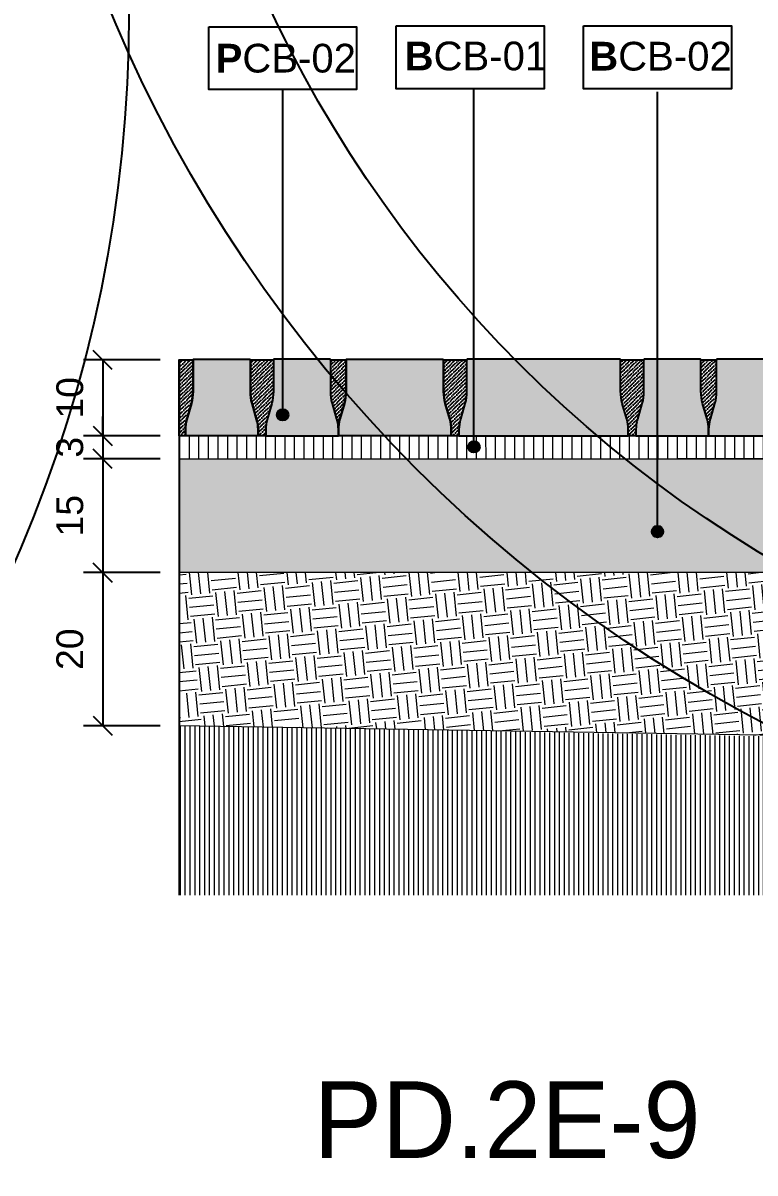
# Model space of a CAD drawing. Header units: metres. Extents: x -325 to 301, y -147 to 149.
# Drawn here: x 36.089 to 37.046, y 73.475 to 74.978 of the extents above; entities that cross this region are included whole.
import ezdxf

# ---------------------------------------------------------------- set-up
doc = ezdxf.new("R2010")
doc.units = ezdxf.units.M
doc.layers.get('Defpoints').update_dxf_attribs({"lineweight": 13})
doc.layers.add('-aux', color=50, linetype='Continuous', plot=False)
doc.layers.add('-AUX_MON', color=3, linetype='Continuous', plot=False)
doc.layers.add('0-TX-1_25', color=7, linetype='Continuous', true_color=0x3f4f7f)
doc.layers.add('EIT_3 TR sorra', color=7, linetype='Continuous', true_color=0xd8ceb0)
for name, color, linetype, lineweight, true_color in [('03-TR-Paviment_05_Open Joint Precast Pavements', 7, 'Continuous', 5, 0xb3b3b3), ('3-TR sorra granitica', 7, 'Continuous', 0, 0xf2dac9), ('3-TR tot_u', 7, 'Continuous', 5, 0x787878)]:
    doc.layers.add(name, color=color, linetype=linetype, lineweight=lineweight, true_color=true_color)
for name, color, linetype, lineweight in [('1-CM', 7, 'Continuous', 0), ('3-TR Seleccionat', 44, 'Continuous', 0), ('3-TR Tot-u', 37, 'Continuous', 0)]:
    doc.layers.add(name, color=color, linetype=linetype, lineweight=lineweight)
for name, color, linetype in [('1-L- kodolé', 7, 'Continuous'), ('1-SECCIÓ', 1, 'Continuous'), ('A-KEYPLAN_HATCH', 7, 'Continuous'), ('A_TEXT_2', 7, 'Continuous')]:
    doc.layers.add(name, color=color, linetype=linetype)
doc.styles.get("Standard").update_dxf_attribs({"font": 'arial.ttf'})
doc.styles.add('x-llegenda materials$0$ENGRAVERS', font='TT0586M.TTF')
doc.dimstyles.new('ISO-25', dxfattribs={"dimtxt": 0.1, "dimasz": 0.1, "dimexe": 0.1, "dimexo": 0.1, "dimgap": 0.1, "dimtad": 1, "dimdec": 0, "dimlfac": 100, "dimzin": 9, "dimtxsty": 'Standard', "dimblk": 'OBLIQUE', "dimcen": 0.1, "dimadec": 0, "dimazin": 0, "dimtfac": 1, "dimtdec": 0, "dimtmove": 0, "dimatfit": 3, "dimldrblk": 'OBLIQUE', "dimfxl": 1, "dimarcsym": 0})
pattern_1 = [(44.44704254352422, (7.735695551740449, 4.214092888920604), (0.001874050511207277, 0.006619192748027979), [0.008532812500000065, -0.001706562500000014, 0, -0.001706562500000014])]

# ---------------------------------------------------------------- blocks, each defined once
blk = doc.blocks.new('hatch keyplan 2')
at = {"layer": 'A-KEYPLAN_HATCH'}
blk.add_lwpolyline([(0, 0.005476596624248486), (0.012874798693294, 0.005476596623793739), (0.012874798693294, -2.273736754432321e-13), (0, 0)], close=True, dxfattribs=at)
blk = doc.blocks.new('hatch keyplan')
at = {"layer": 'A-KEYPLAN_HATCH'}
blk.add_blockref('hatch keyplan 2', (1.430579833341536, 0.8521467901477053), dxfattribs=at)
blk = doc.blocks.new('PCB03')
at = {"layer": 'A-KEYPLAN_HATCH'}
blk.add_blockref('hatch keyplan', (-1.42957983326266, -0.8521467901535917), dxfattribs=at)
at = {"layer": 'A_TEXT_2', "insert": (0.0002022692309803231, 0.0039881901570753), "char_height": 0.0025, "attachment_point": 1}
blk.add_mtext_dynamic_manual_height_columns('\\pi0.00139;{\\fArial|b1|i0|c0|p34;P}CB-02', width=0.01456192034901793, gutter_width=0.015, heights=[0], dxfattribs=at)
blk = doc.blocks.new('B-CB01')
at = {"layer": 'A-KEYPLAN_HATCH'}
blk.add_blockref('hatch keyplan', (-1.430579833341536, -0.8521467901477052), dxfattribs=at)
at = {"layer": 'A_TEXT_2', "insert": (-0.0007977308478921419, 0.004105509799023688), "char_height": 0.0025, "attachment_point": 1}
blk.add_mtext_dynamic_manual_height_columns('\\pi0.00152;{\\fArial|b1|i0|c0|p34;B}CB-01', width=0.01456192034901793, gutter_width=0.015, heights=[0], dxfattribs=at)
blk = doc.blocks.new('B-CB02')
at = {"layer": 'A-KEYPLAN_HATCH'}
blk.add_blockref('hatch keyplan', (-1.430579833341536, -0.8521467901477053), dxfattribs=at)
at = {"layer": 'A_TEXT_2', "insert": (-0.0007977308478888112, 0.004087061300781514), "char_height": 0.0025, "attachment_point": 1}
blk.add_mtext_dynamic_manual_height_columns('\\pi0.00129;{\\fArial|b1|i0|c0|p34;B}CB-02', width=0.01456192034901793, gutter_width=0.015, heights=[0], dxfattribs=at)
blk = doc.blocks.new('_Oblique')
at = {"color": 0, "lineweight": -2}
blk.add_line((-0.499999999995058, -0.4999999998130015), (0.500000000028669, 0.500000000163238), dxfattribs=at)
blk = doc.blocks.new('*D1072')
at = {"layer": '0-TX-1_25', "color": 0, "lineweight": -2, "transparency": 16777216}
for p, q in [((36.26846497968971, 74.53733701247732), (36.16852326435864, 74.53733701247732)), ((36.19352326435864, 74.53733701247732), (36.19352326435864, 74.43828556984066)), ((36.26846497968971, 74.43828556984066), (36.16852326435864, 74.43828556984066))]:
    blk.add_line(p, q, dxfattribs=at)
at = {"layer": 'Defpoints', "color": 0, "transparency": 16777216}
for p in [(36.29346497968971, 74.53733701247732), (36.19352326435864, 74.43828556984066), (36.29346497968971, 74.43828556984066)]:
    blk.add_point(p, dxfattribs=at)
at = {"layer": '0-TX-1_25', "color": 0, "lineweight": -2, "transparency": 16777216, "xscale": 0.025, "yscale": 0.025, "zscale": 0.025}
for p, rotation in [((36.19352326435864, 74.53733701247732), 90), ((36.19352326435864, 74.43828556984066), 270)]:
    blk.add_blockref('_Oblique', p, dxfattribs=dict(at, rotation=rotation))
at = {"layer": '0-TX-1_25', "color": 0, "transparency": 16777216, "insert": (36.15065320978839, 74.48781129115896), "char_height": 0.035, "attachment_point": 5, "rotation": 90}
blk.add_mtext('10', dxfattribs=at)
blk = doc.blocks.new('*D1073')
at = {"layer": '0-TX-1_25', "color": 0, "lineweight": -2, "transparency": 16777216}
for p, q in [((36.19352326435817, 74.43828556984066), (36.19352326435817, 74.46328556984066)), ((36.26846497968971, 74.43828556984066), (36.16852326435817, 74.43828556984066)), ((36.19352326435817, 74.43828556984066), (36.19352326435817, 74.40820807868556)), ((36.26846497968971, 74.40820807868556), (36.16852326435817, 74.40820807868556)), ((36.19352326435817, 74.40820807868556), (36.19352326435817, 74.38320807868556))]:
    blk.add_line(p, q, dxfattribs=at)
at = {"layer": 'Defpoints', "color": 0, "transparency": 16777216}
for p in [(36.29346497968971, 74.43828556984066), (36.19352326435817, 74.40820807868556), (36.29346497968971, 74.40820807868556)]:
    blk.add_point(p, dxfattribs=at)
at = {"layer": '0-TX-1_25', "color": 0, "lineweight": -2, "transparency": 16777216, "xscale": 0.025, "yscale": 0.025, "zscale": 0.025}
for p, rotation in [((36.19352326435817, 74.43828556984066), 270), ((36.19352326435817, 74.40820807868556), 90)]:
    blk.add_blockref('_Oblique', p, dxfattribs=dict(at, rotation=rotation))
at = {"layer": '0-TX-1_25', "color": 0, "transparency": 16777216, "insert": (36.15064127254372, 74.42324682426309), "char_height": 0.035, "attachment_point": 5, "rotation": 90}
blk.add_mtext('3', dxfattribs=at)
blk = doc.blocks.new('*D1075')
at = {"layer": '0-TX-1_25', "color": 0, "lineweight": -2, "transparency": 16777216}
for p, q in [((36.26846497968971, 74.40820807868556), (36.16852326435841, 74.40820807868556)), ((36.1935232643584, 74.40820807868556), (36.1935232643584, 74.2594180889625)), ((36.26846497968971, 74.2594180889625), (36.16852326435841, 74.2594180889625))]:
    blk.add_line(p, q, dxfattribs=at)
at = {"layer": 'Defpoints', "color": 0, "transparency": 16777216}
for p in [(36.29346497968971, 74.40820807868556), (36.1935232643584, 74.2594180889625), (36.29346497968971, 74.2594180889625)]:
    blk.add_point(p, dxfattribs=at)
at = {"layer": '0-TX-1_25', "color": 0, "lineweight": -2, "transparency": 16777216, "xscale": 0.025, "yscale": 0.025, "zscale": 0.025}
for p, rotation in [((36.1935232643584, 74.40820807868556), 90), ((36.1935232643584, 74.2594180889625), 270)]:
    blk.add_blockref('_Oblique', p, dxfattribs=dict(at, rotation=rotation))
at = {"layer": '0-TX-1_25', "color": 0, "transparency": 16777216, "insert": (36.15065320978816, 74.333813083824), "char_height": 0.035, "attachment_point": 5, "rotation": 90}
blk.add_mtext('15', dxfattribs=at)
blk = doc.blocks.new('*D1076')
at = {"layer": '0-TX-1_25', "color": 0, "lineweight": -2, "transparency": 16777216}
for p, q in [((36.26846497968971, 74.2594180889625), (36.16852326435842, 74.2594180889625)), ((36.19352326435842, 74.2594180889625), (36.19352326435842, 74.0594180889625)), ((36.26846497968971, 74.0594180889625), (36.16852326435842, 74.0594180889625))]:
    blk.add_line(p, q, dxfattribs=at)
at = {"layer": 'Defpoints', "color": 0, "transparency": 16777216}
for p in [(36.29346497968971, 74.2594180889625), (36.19352326435842, 74.0594180889625), (36.29346497968971, 74.0594180889625)]:
    blk.add_point(p, dxfattribs=at)
at = {"layer": '0-TX-1_25', "color": 0, "lineweight": -2, "transparency": 16777216, "xscale": 0.025, "yscale": 0.025, "zscale": 0.025}
for p, rotation in [((36.19352326435842, 74.2594180889625), 90), ((36.19352326435842, 74.0594180889625), 270)]:
    blk.add_blockref('_Oblique', p, dxfattribs=dict(at, rotation=rotation))
at = {"layer": '0-TX-1_25', "color": 0, "transparency": 16777216, "insert": (36.15065320978817, 74.15941808896247), "char_height": 0.035, "attachment_point": 5, "rotation": 90}
blk.add_mtext('20', dxfattribs=at)
blk = doc.blocks.new('POINT')
at = {"layer": '0-TX-1_25'}
h = blk.add_hatch(dxfattribs=at)
h.set_pattern_fill('ANGLE', color=256)
h.set_pattern_definition([(0, (-83.74681484067048, -12.72584030761209), (0, 6.985), [5.08, -1.905]), (90, (-83.74681484067048, -12.72584030761209), (-6.985, 4.277078946022131e-16), [5.08, -1.905])])
edge = h.paths.add_edge_path()
edge.add_arc((0, 0), 0.0075, 0, 360)
h = blk.add_hatch(color=256, dxfattribs=at)
h.dxf.hatch_style = 1
edge = h.paths.add_edge_path()
edge.add_arc((0, 0), 0.0075, 0, 360)
blk.add_circle((0, 0), 0.0075, dxfattribs=at)

msp = doc.modelspace()

# ---------------------------------------------------------------- hatches: boundary and pattern name
at = {"layer": '03-TR-Paviment_05_Open Joint Precast Pavements'}
h = msp.add_hatch(color=256, dxfattribs=at)
h.dxf.hatch_style = 1
edge = h.paths.add_edge_path()
edge.add_line((36.3014543672374, 74.43818310647346), (36.30145229309756, 74.44637888782565))
edge.add_arc((36.3498698477296, 74.44639113965488), 0.04841755618217186, 164.0154792946218, 180.014498421011, ccw=False)
edge.add_line((36.30332430172631, 74.45972425234132), (36.30926569488172, 74.48046549091872))
edge.add_arc((36.25433053648295, 74.49620183649084), 0.05714459029745506, 344.0154764084515, 360.0144955347339)
edge.add_line((36.31147512495159, 74.49621629377533), (36.31146471954745, 74.53734156672228))
edge.add_line((36.31146471954745, 74.53734156672228), (36.31226192559198, 74.5373417693605))
edge.add_line((36.31226192559198, 74.5373417693605), (36.31226171109468, 74.53818584607474))
edge.add_line((36.31226171109468, 74.53818584607474), (36.38555950412267, 74.53820439075066))
edge.add_line((36.38555950412267, 74.53820439075066), (36.38555971582637, 74.53736031263874))
edge.add_line((36.38555971582637, 74.53736031263874), (36.38635692140453, 74.5373605180708))
edge.add_line((36.38635692140453, 74.5373605180708), (36.38636732634372, 74.49623524232977))
edge.add_arc((36.44351191315495, 74.49624970241275), 0.05714458864074345, 180.0144983410451, 196.013517467327)
edge.add_line((36.38858472658023, 74.4804855600033), (36.39453661429243, 74.45974732737169))
edge.add_arc((36.34799782079718, 74.44639066605362), 0.04841755571648563, 0.014491300316819888, 16.01351042670592, ccw=False)
edge.add_line((36.39641537496505, 74.44640291186542), (36.39641744863842, 74.43820713377275))
edge.add_line((36.39641744863842, 74.43820713377275), (36.3014543672374, 74.43818310647346))
h = msp.add_hatch(color=256, dxfattribs=at)
h.dxf.hatch_style = 1
edge = h.paths.add_edge_path()
edge.add_line((36.50138053089282, 74.43823369124492), (36.50137845721898, 74.44642947120022))
edge.add_arc((36.45296089904009, 74.44641722088267), 0.04841755972864095, 0.01449663107597601, 16.01351575746422)
edge.add_line((36.49949969514912, 74.45977388763748), (36.49354780836922, 74.48051211654402))
edge.add_arc((36.54847499849065, 74.49627625776343), 0.05714459172152886, 180.0144962131547, 196.0135153394374, ccw=False)
edge.add_line((36.4913304085981, 74.49626179980194), (36.49132000226252, 74.53738707321429))
edge.add_line((36.49132000226252, 74.53738707321429), (36.49052279761475, 74.53738687150775))
edge.add_line((36.49052279761475, 74.53738687150775), (36.49052258358335, 74.53823094729078))
edge.add_line((36.49052258358335, 74.53823094729078), (36.41722479195233, 74.53821240261522))
edge.add_line((36.41722479195233, 74.53821240261522), (36.41722500551843, 74.5373683254351))
edge.add_line((36.41722500551843, 74.5373683254351), (36.41642780040429, 74.5373681265224))
edge.add_line((36.41642780040429, 74.5373681265224), (36.41643820534346, 74.49624285078137))
edge.add_arc((36.35929362207821, 74.49622839253986), 0.05714458509429633, -15.984522630680374, 0.01449649560169064, ccw=False)
edge.add_line((36.41422877573891, 74.48049204932185), (36.408287383516, 74.45975080608808))
edge.add_arc((36.45483292763006, 74.4464176919771), 0.04841755475827245, 164.0154770583981, 180.0144961847867)
edge.add_line((36.40641537442145, 74.44640544203794), (36.40641744902614, 74.43820966394553))
edge.add_line((36.40641744902614, 74.43820966394553), (36.50138053089282, 74.43823369124492))
h = msp.add_hatch(color=256, dxfattribs=at)
h.dxf.hatch_style = 1
edge = h.paths.add_edge_path()
edge.add_line((36.50138053089248, 74.4382336926419), (36.50137845721898, 74.44642947120022))
edge.add_arc((36.5497960090041, 74.44644171924948), 0.04841755333429823, 164.0154748223752, 180.014493948764, ccw=False)
edge.add_line((36.5032504667793, 74.45977483478481), (36.50919185853738, 74.48051607475884))
edge.add_arc((36.45425669612765, 74.49625241582525), 0.0571445929125616, 344.0154818588612, 360.0145009851438)
edge.add_line((36.51140128721003, 74.49626687854644), (36.51139088087468, 74.53739215102749))
edge.add_line((36.51139088087468, 74.53739215102749), (36.5121880883163, 74.53739235320039))
edge.add_line((36.5121880883163, 74.53739235320039), (36.51218787428453, 74.5382364303804))
edge.add_line((36.51218787428453, 74.5382364303804), (36.63801374196998, 74.53826826836016))
edge.add_line((36.63801374196998, 74.53826826836016), (36.63801395413956, 74.53742418931702))
edge.add_line((36.63801395413956, 74.53742418931702), (36.63881116018315, 74.53742439568053))
edge.add_line((36.63881116018315, 74.53742439568053), (36.6388215655879, 74.49629912040527))
edge.add_arc((36.6959661526314, 74.49631358214515), 0.05714458887344271, 180.0145000022703, 196.0135191285529)
edge.add_line((36.64103896629008, 74.48054943807895), (36.64699085260538, 74.4598112049813))
edge.add_arc((36.60045206027637, 74.44645453537954), 0.04841755688067414, 0.014501103312795749, 16.013520229701783, ccw=False)
edge.add_line((36.64886961560634, 74.44646678947562), (36.64887168881416, 74.43827101091718))
edge.add_line((36.64887168881416, 74.43827101091718), (36.50138053089248, 74.4382336926419))
h = msp.add_hatch(color=256, dxfattribs=at)
h.dxf.hatch_style = 1
edge = h.paths.add_edge_path()
edge.add_line((36.88017929972967, 74.43832953806495), (36.88017722698749, 74.4465253166235))
edge.add_arc((36.8317596704655, 74.44651306607362), 0.04841755807179939, 0.01449690649094548, 16.01351603287971)
edge.add_line((36.87829846491777, 74.45986973259508), (36.87234657720628, 74.48060796243273))
edge.add_arc((36.92727376875105, 74.49637210554198), 0.05714459361099046, 180.0144976407836, 196.0135167670652, ccw=False)
edge.add_line((36.87012917696941, 74.49635764615616), (36.87011877156527, 74.53748291910311))
edge.add_line((36.87011877156527, 74.53748291910311), (36.86932156645184, 74.53748271739646))
edge.add_line((36.86932156645184, 74.53748271739646), (36.8693213528861, 74.5383267931796))
edge.add_line((36.8693213528861, 74.5383267931796), (36.6697499099643, 74.53827629908996))
edge.add_line((36.6697499099643, 74.53827629908996), (36.66975012353041, 74.53743222190982))
edge.add_line((36.66975012353041, 74.53743222190982), (36.66895291795039, 74.53743202392835))
edge.add_line((36.66895291795039, 74.53743202392835), (36.66896332382078, 74.4963067486532))
edge.add_arc((36.61181873439518, 74.49629228616524), 0.05714459125573003, -15.984518374564516, 0.014500751718571792, ccw=False)
edge.add_line((36.66675389514803, 74.48055594533128), (36.66081250292509, 74.45981470209749))
edge.add_arc((36.70735804538226, 74.44648158821894), 0.04841755310144113, 164.0154767828823, 180.0144959092707)
edge.add_line((36.65894049383042, 74.44646933851303), (36.65894256750381, 74.43827356042037))
edge.add_line((36.65894256750381, 74.43827356042037), (36.88017929972967, 74.43832953806495))
h = msp.add_hatch(color=256, dxfattribs=at)
h.dxf.hatch_style = 1
edge = h.paths.add_edge_path()
edge.add_line((36.98514238151817, 74.43835609646831), (36.98514030924179, 74.44655187456134))
edge.add_arc((36.93672274751685, 74.4465396230518), 0.04841756327498768, 0.01449804056253988, 16.01351716695203)
edge.add_line((36.98326154670604, 74.4598962919298), (36.9773096585289, 74.4806345217673))
edge.add_arc((37.03223684391337, 74.4963986606301), 0.05714458651827638, 180.0144952522195, 196.0135143785029, ccw=False)
edge.add_line((36.97509225922382, 74.49638420362834), (36.97508185335399, 74.53750947657517))
edge.add_line((36.97508185335399, 74.53750947657517), (36.97428464824034, 74.5375092757998))
edge.add_line((36.97428464824034, 74.5375092757998), (36.9742844356059, 74.53835335158321))
edge.add_line((36.9742844356059, 74.53835335158321), (36.90098664304369, 74.53833480644175))
edge.add_line((36.90098664304369, 74.53833480644175), (36.90098685661001, 74.53749072833031))
edge.add_line((36.90098685661001, 74.53749072833031), (36.90018965056408, 74.53749053128001))
edge.add_line((36.90018965056408, 74.53749053128001), (36.90020005690038, 74.49636525507367))
edge.add_arc((36.84305547055492, 74.49635079470902), 0.05714458817505042, -15.98452050269998, 0.014498623581914671, ccw=False)
edge.add_line((36.89799062776171, 74.48061445268294), (36.89204923553879, 74.45987320944919))
edge.add_arc((36.93859477633923, 74.44654009580312), 0.04841755144475176, 164.015476507467, 180.0144956338556)
edge.add_line((36.89017722644402, 74.44652784633035), (36.89017930104871, 74.43833206823794))
edge.add_line((36.89017930104871, 74.43833206823794), (36.98514238151817, 74.43835609646831))
h = msp.add_hatch(color=256, dxfattribs=at)
h.dxf.hatch_style = 1
edge = h.paths.add_edge_path()
edge.add_line((37.15263353835289, 74.43839847415732), (37.15263146421372, 74.44659425271554))
edge.add_arc((37.10421390649975, 74.44658200571178), 0.04841755926288388, 0.01449270978704259, 16.01351183617679)
edge.add_line((37.15075270307521, 74.45993866915302), (37.14480081536373, 74.48067689899067))
edge.add_arc((37.19972800548496, 74.49644104020999), 0.05714459172131751, 180.0144962131263, 196.0135153394093, ccw=False)
edge.add_line((37.14258341559262, 74.49642658224853), (37.14257300972282, 74.53755185519537))
edge.add_line((37.14257300972282, 74.53755185519537), (37.14177580460927, 74.53755165395438))
edge.add_line((37.14177580460927, 74.53755165395438), (37.14177559104353, 74.53839572973753))
edge.add_line((37.14177559104353, 74.53839572973753), (36.99594972444445, 74.53835883467237))
edge.add_line((36.99594972444445, 74.53835883467237), (36.99594993894224, 74.53751475609548))
edge.add_line((36.99594993894224, 74.53751475609548), (36.99515273336197, 74.5375145590453))
edge.add_line((36.99515273336197, 74.5375145590453), (36.9951631392326, 74.49638928283885))
edge.add_arc((36.93801855242068, 74.49637482578754), 0.05714458864066561, -15.984523824931216, 0.01449530135130317, ccw=False)
edge.add_line((36.99295370916263, 74.4806384804479), (36.98701231740547, 74.45989723674857))
edge.add_arc((37.0335578598627, 74.44656412287009), 0.04841755310148012, 164.0154767829655, 180.0144959093548)
edge.add_line((36.98514030831081, 74.4465518731641), (36.98514238151817, 74.43835609646831))
edge.add_line((36.98514238151817, 74.43835609646831), (37.15263353835289, 74.43839847415732))
at = {"layer": '3-TR Seleccionat'}
h = msp.add_hatch(dxfattribs=at)
h.set_pattern_fill('ANSI31', color=256, scale=0.002, angle=225, style=0)
h.set_pattern_definition([(270, (441114.3244570725, -650762.529345002), (-0.00635, -1.734723475976807e-18), [])])
h.paths.add_polyline_path([(36.29346497968969, 74.05941808896247), (36.2934649797883, 73.837871968759), (39.28349227854632, 73.83787196829334), (39.28151275858899, 74.1857483585124), (37.55727554601053, 74.1871089441607), (37.52092260505952, 74.03708835418439)])
at = {"layer": '3-TR sorra granitica'}
h = msp.add_hatch(dxfattribs=at)
h.set_pattern_fill('LINE', color=256, scale=0.09999999999999998, angle=54.36802460532453, style=0)
h.set_pattern_definition([(90.01449684407231, (61.65406482817983, 282.6002529889385), (-0.0124999995998879, -3.162720719002675e-06), [])])
h.paths.add_polyline_path([(37.58496135738584, 74.43824674561881), (37.58438388463937, 74.40901630176006), (37.58686833737, 74.40901713545153), (37.58684817598709, 74.43824665112753)])
h.paths.add_polyline_path([(37.56324910035985, 74.40900920969933), (37.58453964345798, 74.43824676673809), (36.2915086453067, 74.43831152131649), (36.29092131804887, 74.40858226302396)])
at = {"layer": '3-TR Tot-u'}
h = msp.add_hatch(dxfattribs=at)
h.set_pattern_fill('EARTH', color=256, scale=0.005, angle=-84.07414778341365)
h.set_pattern_definition([(275.9258522165863, (-26.23278465193049, -5.327450043273771), (0.03485825126725671, -0.02830242601949161), [0.03175, -0.03175]), (275.9258522165863, (-26.22094202493923, -5.326220826039815), (0.03485825126725671, -0.02830242601949161), [0.03175, -0.03175]), (275.9258522165863, (-26.20909939794797, -5.32499160880586), (0.03485825126725671, -0.02830242601949161), [0.03175, -0.03175]), (5.925852216586344, (-26.20474211653956, -5.328529412058302), (0.02830242601949161, 0.03485825126725671), [0.03174999999999994, -0.03174999999999994]), (5.925852216586344, (-26.2035128993056, -5.340372039049555), (0.02830242601949161, 0.03485825126725671), [0.03174999999999994, -0.03174999999999994]), (5.925852216586344, (-26.20228368207164, -5.352214666040823), (0.02830242601949161, 0.03485825126725671), [0.03174999999999994, -0.03174999999999994])])
h.paths.add_polyline_path([(37.57507916266601, 74.25941808896248), (36.29346497968969, 74.25941808896248), (36.29346497968969, 74.05941808896247), (37.52092260505952, 74.03946197320731)])
at = {"layer": '3-TR tot_u'}
h = msp.add_hatch(dxfattribs=at)
h.set_pattern_fill('AR-CONC', color=256, scale=0.0002499999999999997, angle=92.9928143935928)
h.set_pattern_definition([(142.9928143935928, (-26.23278465193049, -5.327450043273771), (0.00160133854976033, 0.04569209416202706), [0.004762499999999995, -0.05238749999999995]), (87.99281439359284, (-26.23278465193049, -5.327450043273771), (-0.04723904418761809, -0.01129264178091974), [0.003809999999999996, -0.04191014604249996]), (193.4442590935928, (-26.23265120732086, -5.323642380978427), (-0.04563770368725484, 0.03439945236275431), [0.004047502199999989, -0.0445225611499999]), (139.1770143935928, (-26.24546733027964, -5.328113119356999), (0.00695793884922797, 0.0682260934048176), [0.007143749999999992, -0.07858124999999991]), (189.6283720035927, (-26.24488750860279, -5.32242761694171), (-0.06487092434638955, 0.05604051034146583), [0.006071255784999993, -0.06678390203999993]), (84.17696556359282, (-26.24546733027964, -5.328113119356999), (-0.06487092434352237, 0.05604051034498883), [0.005714991767499994, -0.06286493297999993]), (113.9928143935928, (-26.24262819873397, -5.32160601116162), (0.02355245547627941, 0.03918673552424966), [0.004762499999999994, -0.05238749999999994]), (58.99281439359278, (-26.24262819873397, -5.32160601116162), (-0.04679086962607495, 0.01302528763197387), [0.003809999999999996, -0.04190999999999995]), (164.4442593935928, (-26.24066549409812, -5.3183404498687), (-0.02323841438272714, 0.05221202305941412), [0.004047502199999996, -0.04452248439999995]), (130.4928143935928, (-26.23278465193049, -5.327450043273771), (-0.02115024290892982, -0.0003325720948346777), [0, -0.04140199999999996, 0, -0.04254499999999996, 0, -0.04206874999999995]), (100.4928143935928, (-26.23278465193049, -5.327450043273771), (-0.02588315998721204, 0.01537450676871891), [0, -0.02425699999999997, 0, -0.04044949999999996, 0, -0.01603374999999999]), (60.4928143935928, (-26.2320453220977, -5.341591229633067), (-0.0003395878614522781, 0.03392619092123889), [0, -0.01587499999999998, 0, -0.04952999999999995, 0, -0.06572249999999992]), (50.49281439359279, (-26.23171378405608, -5.347932568807636), (-0.008281435526141462, 0.03664990282591291), [0, -0.02063749999999995, 0, -0.03289299999999991, 0, -0.04667249999999989])])
h.paths.add_polyline_path([(37.58687097179308, 74.334753858196), (37.58389279964533, 74.33475295167104), (37.58626023665266, 74.40796078970601), (37.584363038675, 74.40796112332056)], flags=16)
h.paths.add_polyline_path([(37.52883595376974, 74.25941808896248), (37.57507916266601, 74.25941808896248), (37.5926978568807, 74.33097617380791), (37.58399403730774, 74.40901526387294), (36.30935422925146, 74.40818532843149), (36.29346497968969, 74.4081807204549), (36.29346497968969, 74.25941808896248), (37.51750720835557, 74.25941808896248)])
at = {"layer": 'EIT_3 TR sorra'}
h = msp.add_hatch(dxfattribs=at)
h.set_pattern_fill('ANSI36', color=256, scale=0.00107500000000001, angle=-0.5529574564757708, style=0, double=1)
h.set_pattern_definition(pattern_1)
edge = h.paths.add_edge_path()
edge.add_line((36.30145436812295, 74.43817960656334), (36.29346497968969, 74.43828556984063))
edge.add_line((36.29346497968969, 74.43828556984063), (36.29346497968969, 74.45136122517117))
edge.add_line((36.29346497968969, 74.45136122517117), (36.29346497968969, 74.5373370124773))
edge.add_line((36.29346497968969, 74.5373370124773), (36.3114647186161, 74.53734156672205))
edge.add_line((36.3114647186161, 74.53734156672205), (36.31147512490607, 74.49621279293365))
edge.add_arc((36.25433054140773, 74.49619833634895), 0.05714458532697426, -15.98452429196692, 0.01449483434390686, ccw=False)
edge.add_line((36.30926569483584, 74.48046199147403), (36.3033243026128, 74.4597207487059))
edge.add_arc((36.34986984010004, 74.44638763552452), 0.04841754813168304, 164.0154759564091, 180.0144950826216)
edge.add_line((36.30145229351778, 74.44637538651841), (36.30145436812295, 74.43817960656334))
edge.add_line((36.30145436812295, 74.43817960656334), (36.29346497968969, 74.43828556984063))
h = msp.add_hatch(dxfattribs=at)
h.set_pattern_fill('ANSI36', color=256, scale=0.00107500000000001, angle=-0.5529574564757708, style=0, double=1)
h.set_pattern_definition(pattern_1)
edge = h.paths.add_edge_path()
edge.add_line((36.40641745084289, 74.43820616450128), (36.39641745324936, 74.43820363339792))
edge.add_line((36.39641745324936, 74.43820363339792), (36.39641537817878, 74.44639941242156))
edge.add_arc((36.3479978237777, 74.4463871649528), 0.04841755595011386, 0.0144932610368807, 16.01351238714829)
edge.add_line((36.39453661704049, 74.4597438279277), (36.38858473072542, 74.48048206009402))
edge.add_arc((36.44351191919015, 74.49624620108014), 0.05714459006476816, 180.0144964466227, 196.0135155728417, ccw=False)
edge.add_line((36.38636733095442, 74.49623174288622), (36.38635692419837, 74.53736051853716))
edge.add_line((36.38635692419837, 74.53736051853716), (36.41642780180138, 74.53736812605707))
edge.add_line((36.41642780180138, 74.53736812605707), (36.41643820762614, 74.49623935040593))
edge.add_arc((36.35929361607738, 74.49622489099822), 0.05714459337809836, -15.984521463526278, 0.014497662785174725, ccw=False)
edge.add_line((36.41422877802216, 74.4804885466181), (36.40828738579864, 74.45974730571265))
edge.add_arc((36.45483292494277, 74.44641419229887), 0.04841754978850944, 164.0154762319758, 180.0144953581881)
edge.add_line((36.40641537670374, 74.44640194305948), (36.40641745084289, 74.43820616450128))
edge.add_line((36.40641745084289, 74.43820616450128), (36.39641745324936, 74.43820363339792))
h = msp.add_hatch(dxfattribs=at)
h.set_pattern_fill('ANSI36', color=256, scale=0.00107500000000001, angle=-0.5529574564757708, style=0, double=1)
h.set_pattern_definition(pattern_1)
edge = h.paths.add_edge_path()
edge.add_line((36.50138053317416, 74.43823019599175), (36.50137845856947, 74.4464259740842))
edge.add_arc((36.45296090771443, 74.44641372780744), 0.04841755240376368, 0.01449185153293792, 16.01351097764491)
edge.add_line((36.49949969789707, 74.45977038865915), (36.49354781111609, 74.48050862175666))
edge.add_arc((36.54847499958089, 74.49627276274273), 0.05714459006481445, 180.0144964465657, 196.0135155727839, ccw=False)
edge.add_line((36.49133041134511, 74.49625830454887), (36.49132000552192, 74.53738707414644))
edge.add_line((36.49132000552192, 74.53738707414644), (36.5113908846001, 74.53739215056277))
edge.add_line((36.5113908846001, 74.53739215056277), (36.51140128856029, 74.49626338236172))
edge.add_arc((36.45425669724477, 74.49624892129724), 0.0571445931452784, -15.984519802310615, 0.014499324000212255, ccw=False)
edge.add_line((36.50919185942198, 74.48051257857401), (36.50325046673328, 74.45977133580578))
edge.add_arc((36.54979600113923, 74.44643822474609), 0.04841754458525353, 164.0154773659679, 180.0144964921807)
edge.add_line((36.50137845810369, 74.44642597454974), (36.5013805327086, 74.43823019552597))
h = msp.add_hatch(dxfattribs=at)
h.set_pattern_fill('ANSI36', color=256, scale=0.00107500000000001, angle=-0.5529574564757708, style=0, double=1)
h.set_pattern_definition(pattern_1)
edge = h.paths.add_edge_path()
edge.add_line((36.65887168961904, 74.43827005188992), (36.64887169109384, 74.43826752218328))
edge.add_line((36.64887169109384, 74.43826752218328), (36.64886961695495, 74.44646329981016))
edge.add_arc((36.60045206540258, 74.44645104856285), 0.04841755310235842, 0.01449773330740928, 16.01351685941928)
edge.add_line((36.64699085488555, 74.45980771438478), (36.64103896763856, 74.48054594887914))
edge.add_arc((36.69596615325648, 74.49631008608526), 0.05714458628565978, 180.014493591094, 196.013512717313, ccw=False)
edge.add_line((36.63882156879914, 74.49629563074029), (36.63881116204568, 74.53742439614666))
edge.add_line((36.63881116204568, 74.53742439614666), (36.66888203918301, 74.53743200366647))
edge.add_line((36.66888203918301, 74.53743200366647), (36.66889244547071, 74.49630323872566))
edge.add_arc((36.61174785700207, 74.49628878144114), 0.05714459029745443, -15.984523591548509, 0.014495534762374973, ccw=False)
edge.add_line((36.66668301540084, 74.48055243586901), (36.66074162410914, 74.45981119310116))
edge.add_arc((36.70728716302078, 74.44647807803045), 0.04841755002128667, 164.0154742712665, 180.0144933974795)
edge.add_line((36.65886961454856, 74.44646583044789), (36.65887168961904, 74.43827005188992))
edge.add_line((36.65887168961904, 74.43827005188992), (36.64887169109384, 74.43826752218328))
h = msp.add_hatch(dxfattribs=at)
h.set_pattern_fill('ANSI36', color=256, scale=0.00107500000000001, angle=-0.5529574564757708, style=0, double=1)
h.set_pattern_definition(pattern_1)
edge = h.paths.add_edge_path()
edge.add_line((36.89017930100244, 74.43832857019022), (36.88017930340869, 74.43832604001818))
edge.add_line((36.88017930340869, 74.43832604001818), (36.88017722833836, 74.44652181811047))
edge.add_arc((36.83175967559395, 74.4465095704092), 0.04841755429349971, 0.01449353667030498, 16.01351266278281)
edge.add_line((36.87829846720016, 74.45986623315099), (36.87234657995329, 74.48060446717969))
edge.add_arc((36.92727376533793, 74.49636860604254), 0.05714458651845888, 180.0144952522765, 196.0135143784949, ccw=False)
edge.add_line((36.87012918064821, 74.49635414904071), (36.87011877435912, 74.53748291956948))
edge.add_line((36.87011877435912, 74.53748291956948), (36.90018965242781, 74.53749052708953))
edge.add_line((36.90018965242781, 74.53749052708953), (36.90020005731979, 74.49636175702608))
edge.add_arc((36.84305546766104, 74.4963472961949), 0.05714459148845402, -15.984520035806725, 0.014499090503704792, ccw=False)
edge.add_line((36.89799062818135, 74.48061095370404), (36.89204923642372, 74.45986971186737))
edge.add_arc((36.93859477225414, 74.44653659891851), 0.04841754647488581, 164.0154756810272, 180.0144948072401)
edge.add_line((36.89017722732861, 74.44652435014554), (36.89017930100244, 74.43832857019022))
edge.add_line((36.89017930100244, 74.43832857019022), (36.88017930340869, 74.43832604001818))
h = msp.add_hatch(dxfattribs=at)
h.set_pattern_fill('ANSI36', color=256, scale=0.00107500000000001, angle=-0.5529574564757708, style=0, double=1)
h.set_pattern_definition(pattern_1)
edge = h.paths.add_edge_path()
edge.add_line((36.98514238566286, 74.43835259842167), (36.98514031012686, 74.44654837651385))
edge.add_arc((36.93672275526086, 74.44653612573131), 0.04841755641586742, 0.01449718230926151, 16.01351630842098)
edge.add_line((36.98326154805722, 74.45989279201977), (36.97730966174179, 74.48063102558307))
edge.add_arc((37.03223684924963, 74.4963951613657), 0.05714458770954479, 180.0144916964865, 196.0135108227047, ccw=False)
edge.add_line((36.97509226336792, 74.49638070790998), (36.97508185707917, 74.53750947704177))
edge.add_line((36.97508185707917, 74.53750947704177), (36.99515273476012, 74.53751455438906))
edge.add_line((36.99515273476012, 74.53751455438906), (36.99516314011766, 74.49638578479136))
edge.add_arc((36.93801855330589, 74.49637132774005), 0.0571445886405164, -15.984523824958785, 0.01449530135130317, ccw=False)
edge.add_line((36.99295371004769, 74.48063498240042), (36.98701231875561, 74.45989374102953))
edge.add_arc((37.03355785743489, 74.44656062430202), 0.04841755025414827, 164.0154723107432, 180.0144914369559)
edge.add_line((36.98514030872938, 74.44654837837614), (36.98514238426623, 74.4383525970243))

# ---------------------------------------------------------------- linework, layer by layer
at = {"layer": '-aux'}
for points in [[(36.30145436812295, 74.43817960656334), (36.29346497968969, 74.43828556984063), (36.29346497968969, 74.45136122517117), (36.29346497968969, 74.5373370124773), (36.3114647186161, 74.53734156672205), (36.31147512490607, 74.49621279293365, -0.0699225111484148), (36.30926569483584, 74.48046199147403), (36.3033243026128, 74.4597207487059, 0.06992251114798485), (36.30145229351778, 74.44637538651841), (36.30145436812295, 74.43817960656334), (36.29346497968969, 74.43828556984063)], [(36.40641745084289, 74.43820616450128), (36.39641745324936, 74.43820363339792), (36.39641537817878, 74.44639941242156, 0.06992251114754273), (36.39453661704049, 74.4597438279277), (36.38858473072542, 74.48048206009402, -0.06992251114800961), (36.38636733095442, 74.49623174288622), (36.38635692419837, 74.53736051853716), (36.41642780180138, 74.53736812605707), (36.41643820762614, 74.49623935040593, -0.0699225111484148), (36.41422877802216, 74.4804885466181), (36.40828738579864, 74.45974730571265, 0.06992251114798485), (36.40641537670374, 74.44640194305948), (36.40641745084289, 74.43820616450128), (36.39641745324936, 74.43820363339792)], [(36.5013805327086, 74.43823019552597), (36.50138053317416, 74.43823019599175), (36.50137845856947, 74.4464259740842, 0.06992251114754273), (36.49949969789707, 74.45977038865915), (36.49354781111609, 74.48050862175666, -0.06992251114800961), (36.49133041134511, 74.49625830454887), (36.49132000552192, 74.53738707414644), (36.5113908846001, 74.53739215056277), (36.51140128856029, 74.49626338236172, -0.0699225111484148), (36.50919185942198, 74.48051257857401), (36.50325046673328, 74.45977133580578, 0.06992251114798485), (36.50137845810369, 74.44642597454974), (36.5013805327086, 74.43823019552597), (36.50138053317416, 74.43823019599175)], [(36.65887168961904, 74.43827005188992), (36.64887169109384, 74.43826752218328), (36.64886961695495, 74.44646329981016, 0.06992251114754273), (36.64699085488555, 74.45980771438478), (36.64103896763856, 74.48054594887914, -0.06992251114800961), (36.63882156879914, 74.49629563074029), (36.63881116204568, 74.53742439614666), (36.66888203918301, 74.53743200366647), (36.66889244547071, 74.49630323872566, -0.0699225111484148), (36.66668301540084, 74.48055243586901), (36.66074162410914, 74.45981119310116, 0.06992251114798485), (36.65886961454856, 74.44646583044789), (36.65887168961904, 74.43827005188992), (36.64887169109384, 74.43826752218328)], [(36.89017930100244, 74.43832857019022), (36.88017930340869, 74.43832604001818), (36.88017722833836, 74.44652181811047, 0.06992251114754273), (36.87829846720016, 74.45986623315099), (36.87234657995329, 74.48060446717969, -0.06992251114800961), (36.87012918064821, 74.49635414904071), (36.87011877435912, 74.53748291956948), (36.90018965242781, 74.53749052708953), (36.90020005731979, 74.49636175702608, -0.0699225111484148), (36.89799062818135, 74.48061095370404), (36.89204923642372, 74.45986971186737, 0.06992251114798485), (36.89017722732861, 74.44652435014554), (36.89017930100244, 74.43832857019022), (36.88017930340869, 74.43832604001818)], [(36.98514238426623, 74.4383525970243), (36.98514238566286, 74.43835259842167), (36.98514031012686, 74.44654837651385, 0.06992251114754273), (36.98326154805722, 74.45989279201977), (36.97730966174179, 74.48063102558307, -0.06992251114800961), (36.97509226336792, 74.49638070790998), (36.97508185707917, 74.53750947704177), (36.99515273476012, 74.53751455438906), (36.99516314011766, 74.49638578479136, -0.0699225111484148), (36.99295371004769, 74.48063498240042), (36.98701231875561, 74.45989374102953, 0.06992251114798485), (36.98514030872938, 74.44654837837614), (36.98514238426623, 74.4383525970243), (36.98514238566286, 74.43835259842167)]]:
    msp.add_lwpolyline(points, format="xyb", dxfattribs=at)
at = {"layer": '-AUX_MON'}
for centre, radius in [((37.90158993864181, 75.69352162054302), 1.836213333751878), ((37.90158993864181, 75.69352162054302), 1.644287805263133), ((34.43200159453079, 74.99099213381743), 1.795796165688976)]:
    msp.add_circle(centre, radius, dxfattribs=at)
at = {"layer": '0-TX-1_25'}
for points in [[(36.42863048706659, 74.46565248222565), (36.42863048706659, 74.89060020453198)], [(36.67853533391651, 74.42373029268285), (36.67853533391651, 74.89060020453198)], [(36.91825370798471, 74.313056803587), (36.91825370798471, 74.88770035418564)]]:
    msp.add_lwpolyline(points, dxfattribs=at)
at = {"layer": '1-CM'}
for p, q in [((36.29346497968969, 74.40820807868553), (37.51277605819775, 74.40820807868553)), ((37.57507916266601, 74.25941808896248), (36.29346497968969, 74.25941808896248)), ((37.52092260505952, 74.03946197320731), (36.29346497968969, 74.05941808896247))]:
    msp.add_line(p, q, dxfattribs=at)
for points in [[(37.58111973724548, 74.40901339229437), (37.58686833737, 74.40901713545153), (37.58684817598709, 74.43824665112753), (36.29346497968969, 74.43828556984063), (36.29346497968969, 74.45136122517117), (36.29346497968969, 74.45136122517117)], [(36.30935424281112, 74.40818529188304), (37.58111973724548, 74.40901339229437)]]:
    msp.add_lwpolyline(points, dxfattribs=at)
at = {"layer": '1-L- kodolé'}
for points in [[(36.3014543672374, 74.43818310647346), (36.30145229309756, 74.44637888782565, -0.06992251114875708), (36.30332430172631, 74.45972425234132), (36.30926569488172, 74.48046549091872, 0.0699225111482901), (36.31147512495159, 74.49621629377533), (36.31146471954745, 74.53734156672228), (36.31226192559198, 74.5373417693605), (36.31226171109468, 74.53818584607474), (36.38555950412267, 74.53820439075066), (36.38555971582637, 74.53736031263874), (36.38635692140453, 74.5373605180708), (36.38636732634372, 74.49623524232977, 0.0699225111482901), (36.38858472658023, 74.4804855600033), (36.39453661429243, 74.45974732737169, -0.06992251114875708), (36.39641537496505, 74.44640291186542), (36.39641744863842, 74.43820713377275)], [(36.50138053089282, 74.43823369124492), (36.50137845721898, 74.44642947120022, 0.06992251114875708), (36.49949969514912, 74.45977388763748), (36.49354780836922, 74.48051211654402, -0.0699225111482901), (36.4913304085981, 74.49626179980194), (36.49132000226252, 74.53738707321429), (36.49052279761475, 74.53738687150775), (36.49052258358335, 74.53823094729078), (36.41722479195233, 74.53821240261522), (36.41722500551843, 74.5373683254351), (36.41642780040429, 74.5373681265224), (36.41643820534346, 74.49624285078137, -0.0699225111482901), (36.41422877573891, 74.48049204932185), (36.408287383516, 74.45975080608808, 0.06992251114875708), (36.40641537442145, 74.44640544203794), (36.40641744902614, 74.43820966394553)], [(36.50138053089248, 74.4382336926419), (36.50137845721898, 74.44642947120022, -0.06992251114875708), (36.5032504667793, 74.45977483478481), (36.50919185853738, 74.48051607475884, 0.0699225111482901), (36.51140128721003, 74.49626687854644), (36.51139088087468, 74.53739215102749), (36.5121880883163, 74.53739235320039), (36.51218787428453, 74.5382364303804), (36.63801374196998, 74.53826826836016), (36.63801395413956, 74.53742418931702), (36.63881116018315, 74.53742439568053), (36.6388215655879, 74.49629912040527, 0.0699225111482901), (36.64103896629008, 74.48054943807895), (36.64699085260538, 74.4598112049813, -0.06992251114875708), (36.64886961560634, 74.44646678947562), (36.64887168881416, 74.43827101091718)], [(36.88017929972967, 74.43832953806495), (36.88017722698749, 74.4465253166235, 0.06992251114875708), (36.87829846491777, 74.45986973259508), (36.87234657720628, 74.48060796243273, -0.0699225111482901), (36.87012917696941, 74.49635764615616), (36.87011877156527, 74.53748291910311), (36.86932156645184, 74.53748271739646), (36.8693213528861, 74.5383267931796), (36.6697499099643, 74.53827629908996), (36.66975012353041, 74.53743222190982), (36.66895291795039, 74.53743202392835), (36.66896332382078, 74.4963067486532, -0.0699225111482901), (36.66675389514803, 74.48055594533128), (36.66081250292509, 74.45981470209749, 0.06992251114875708), (36.65894049383042, 74.44646933851303), (36.65894256750381, 74.43827356042037)], [(36.98514238151817, 74.43835609646831), (36.98514030924179, 74.44655187456134, 0.06992251114875708), (36.98326154670604, 74.4598962919298), (36.9773096585289, 74.4806345217673, -0.0699225111482901), (36.97509225922382, 74.49638420362834), (36.97508185335399, 74.53750947657517), (36.97428464824034, 74.5375092757998), (36.9742844356059, 74.53835335158321), (36.90098664304369, 74.53833480644175), (36.90098685661001, 74.53749072833031), (36.90018965056408, 74.53749053128001), (36.90020005690038, 74.49636525507367, -0.0699225111482901), (36.89799062776171, 74.48061445268294), (36.89204923553879, 74.45987320944919, 0.06992251114875708), (36.89017722644402, 74.44652784633035), (36.89017930104871, 74.43833206823794)], [(37.15263353835289, 74.43839847415732), (37.15263146421372, 74.44659425271554, 0.06992251114875708), (37.15075270307521, 74.45993866915302), (37.14480081536373, 74.48067689899067, -0.0699225111482901), (37.14258341559262, 74.49642658224853), (37.14257300972282, 74.53755185519537), (37.14177580460927, 74.53755165395438), (37.14177559104353, 74.53839572973753), (36.99594972444445, 74.53835883467237), (36.99594993894224, 74.53751475609548), (36.99515273336197, 74.5375145590453), (36.9951631392326, 74.49638928283885, -0.0699225111482901), (36.99295370916263, 74.4806384804479), (36.98701231740547, 74.45989723674857, 0.06992251114875708), (36.98514030831081, 74.4465518731641), (36.98514238151817, 74.43835609646831)]]:
    msp.add_lwpolyline(points, format="xyb", close=True, dxfattribs=at)
at = {"layer": '1-SECCIÓ'}
for points in [[(36.29346497968969, 74.53787196852618), (36.29346497968969, 73.83787196852617)], [(36.29346497968969, 74.5373370124773), (36.29346497968969, 73.93461144408428)]]:
    msp.add_lwpolyline(points, dxfattribs=at)

# ---------------------------------------------------------------- block references
at = {"layer": '0-TX-1_25', "xscale": 15, "yscale": 15, "zscale": 15}
for name, p in [('PCB03', (36.31706949568376, 74.89060020462198)), ('B-CB01', (36.57706011211979, 74.89169962040584)), ('B-CB02', (36.82169271778501, 74.89169962040584))]:
    msp.add_blockref(name, p, dxfattribs=at)
at = {"layer": '0-TX-1_25', "rotation": 358.8682194563586}
for p in [(36.42863048706659, 74.46565248222565), (36.67853533391651, 74.42373029268285), (36.91825370798471, 74.313056803587)]:
    msp.add_blockref('POINT', p, dxfattribs=at)

# ---------------------------------------------------------------- texts
at = {"layer": '-aux', "insert": (36.4691764411682, 73.5947618145796), "char_height": 0.1, "width": 19.21009939306024, "attachment_point": 1, "style": 'x-llegenda materials$0$ENGRAVERS'}
msp.add_mtext('PD.2E-9', dxfattribs=at)

# ---------------------------------------------------------------- dimensions: what is measured, and where the dimension line sits
at = {"layer": '0-TX-1_25'}
dim = msp.add_linear_dim(base=(36.19352326435864, 74.43828556984066), p1=(36.29346497968969, 74.5373370124773), p2=(36.29346497968969, 74.43828556984063), angle=90, dimstyle='ISO-25', override={"dimtxt": 0.035, "dimasz": 0.025, "dimexe": 0.025, "dimexo": 0.025, "dimgap": 0.025, "dimblk1": 'Oblique', "dimblk2": 'Oblique', "dimsah": 1, "dimfxl": 0.1, "dimfxlon": 1, "dimarcsym": 1}, dxfattribs=at)
dim.commit()
dim.dimension.update_dxf_attribs({"geometry": '*D1072', "text_midpoint": (36.15065320978839, 74.48781129115896)})
dim = msp.add_linear_dim(base=(36.19352326435817, 74.40820807868556), p1=(36.29346497968969, 74.43828556984063), p2=(36.29346497968969, 74.40820807868553), angle=90, dimstyle='ISO-25', override={"dimtxt": 0.035, "dimasz": 0.025, "dimexe": 0.025, "dimexo": 0.025, "dimgap": 0.025, "dimblk1": 'Oblique', "dimblk2": 'Oblique', "dimsah": 1, "dimfxl": 0.1, "dimfxlon": 1, "dimarcsym": 1}, dxfattribs=at)
dim.commit()
dim.dimension.update_dxf_attribs({"geometry": '*D1073', "text_midpoint": (36.19352326435818, 74.42324682426309), "dimtype": 160})
for p1, p2, distance, picture, middle in [((36.29346497968969, 74.40820807868553), (36.29346497968969, 74.25941808896248), -0.09994171533129048, '*D1075', (36.15065320978816, 74.333813083824)), ((36.29346497968969, 74.25941808896248), (36.29346497968969, 74.05941808896247), -0.09994171533126915, '*D1076', (36.15065320978817, 74.15941808896247))]:
    dim = msp.add_aligned_dim(p1=p1, p2=p2, distance=distance, dimstyle='ISO-25', override={"dimtxt": 0.035, "dimasz": 0.025, "dimexe": 0.025, "dimexo": 0.025, "dimgap": 0.025, "dimblk1": 'Oblique', "dimblk2": 'Oblique', "dimsah": 1, "dimfxl": 0.1, "dimfxlon": 1, "dimarcsym": 1}, dxfattribs=at)
    dim.commit()
    dim.dimension.update_dxf_attribs({"geometry": picture, "text_midpoint": middle})

doc.saveas('drawing.dxf')
